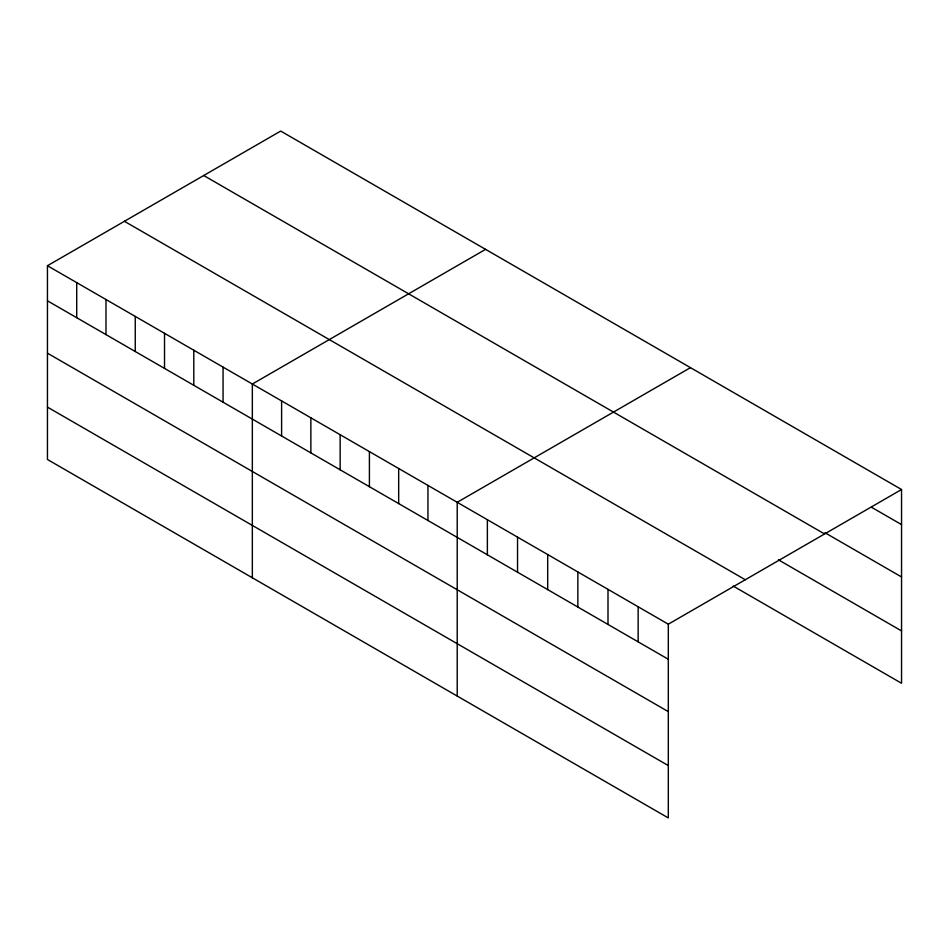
<?xml version="1.0" encoding="UTF-8"?>
<svg xmlns="http://www.w3.org/2000/svg" width="949" height="949" viewBox="0 0 949 949"><rect width="100%" height="100%" fill="white"/><g stroke="black" fill="none" stroke-linecap="round" stroke-linejoin="round"><path stroke-width="1.42" d="M47.45 265.732L668.31 624.181L668.31 817.931L47.45 459.482L47.45 265.732L280.69 131.069L901.55 489.518L901.55 683.268L733.174 586.055M485.568 249.362L252.339 384.025L252.339 577.763M690.457 367.654L457.216 502.306L457.216 696.056M668.31 624.181L901.55 489.518M871.396 507.193L901.55 524.607M824.906 532.709L901.55 576.956M203.715 175.506L824.586 533.967M778.417 559.815L901.55 630.907M124.414 221.295L745.285 579.744M47.45 300.809L668.31 659.258M47.45 353.17L668.31 711.62M47.45 407.121L668.31 765.57M638.155 606.767L638.155 641.844M608.001 589.365L608.001 624.442M577.846 571.95L577.846 607.028M547.692 554.536L547.692 589.614M517.537 537.134L517.537 572.211M487.371 519.72L487.371 554.797M427.952 485.413L427.952 520.491M398.675 468.509L398.675 503.587M369.41 451.617L369.41 486.695M340.145 434.713L340.145 469.791M310.869 417.821L310.869 452.898M281.604 400.917L281.604 435.994M223.062 367.121L223.062 402.198M193.798 350.228L193.798 385.306M164.521 333.324L164.521 368.402M135.256 316.42L135.256 351.498M105.991 299.528L105.991 334.606M76.715 282.624L76.715 317.701"/></g></svg>
